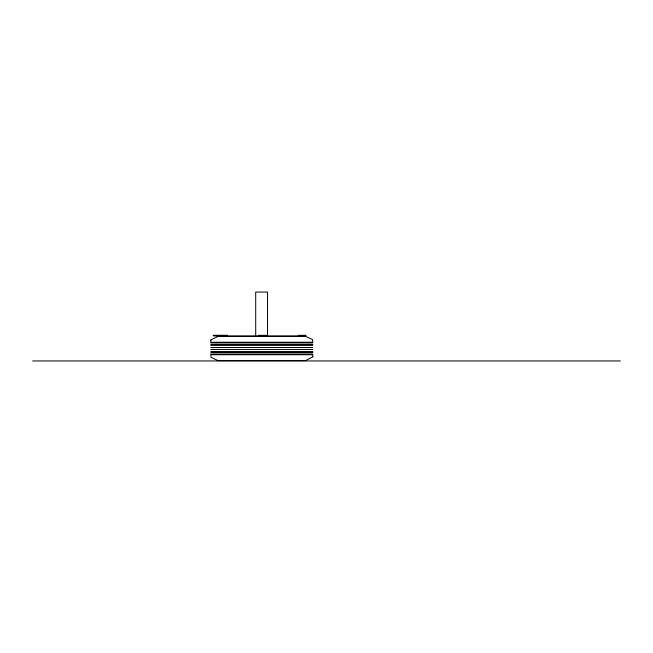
<?xml version="1.0" encoding="UTF-8"?>
<svg xmlns="http://www.w3.org/2000/svg" width="653" height="653" viewBox="0 0 653 653"><rect width="100%" height="100%" fill="white"/><g stroke="black" fill="none" stroke-linecap="round" stroke-linejoin="round"><path stroke-width="0.98" d="M266.546 335.332L258.498 335.332L258.498 335.846L266.546 335.846M220.224 336.009L303.392 336.009M210.805 342.939L312.811 342.939M210.805 344.604L312.811 344.604M210.805 345.298L312.811 345.298M210.805 347.51L312.811 347.51M210.805 349.453L312.811 349.453M210.805 351.665L312.811 351.665M210.805 352.359L312.811 352.359M210.805 354.024L312.811 354.024M32.65 360.946L620.35 360.946M305.384 335.332L305.384 335.846M299.956 335.332L299.956 335.846M267.55 336.556L267.55 292.054L255.707 292.054L255.707 336.556M266.081 335.332L266.081 335.846M265.967 335.332L265.967 335.846M258.604 335.332L258.604 335.846M225.938 335.332L225.938 335.846M224.501 335.332L224.501 335.846M223.563 335.332L223.563 335.846M222.73 335.332L222.73 335.846M221.179 335.332L221.179 335.846M220.322 335.332L220.322 335.846M219.579 335.332L219.579 335.846M217.971 335.332L217.971 335.846M217.212 335.332L217.212 335.846M216.241 335.332L216.241 335.846M214.829 335.332L214.829 335.846M210.829 339.993L210.805 342.245L312.811 342.245L312.518 339.568L305.522 336.344L218.094 336.344L210.829 339.993M312.811 356.791L305.522 360.619L218.094 360.619L211.099 357.395L210.805 354.718L312.811 354.718L312.811 356.791M227.473 335.332L213.213 335.332L213.213 335.846L227.473 335.846L227.473 335.332M305.784 335.332L298.388 335.332L298.388 335.846L305.784 335.846L305.784 335.332"/></g></svg>
